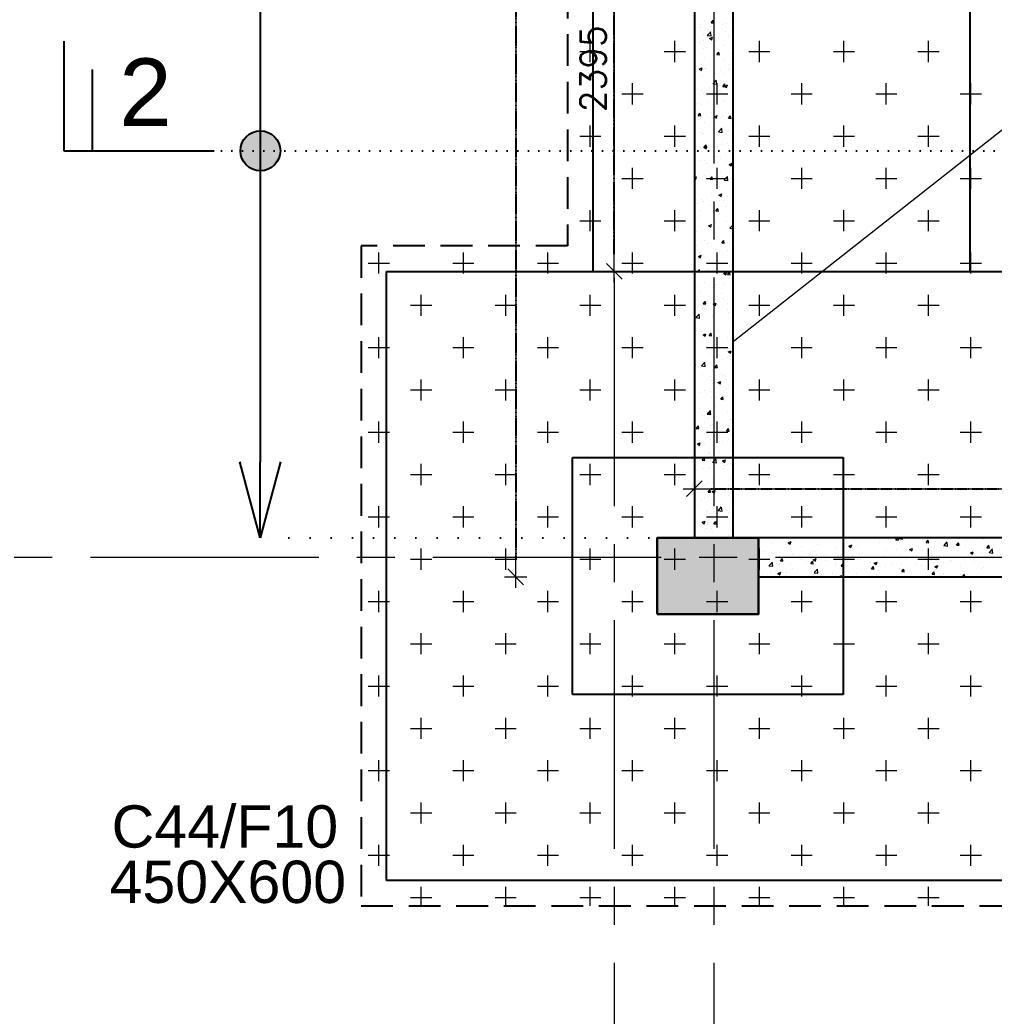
# Model space of a CAD drawing. Header units: inches. Extents: x 1472972 to 1563198, y -500444 to -382436.
# Drawn here: x 1484440 to 1490200, y -431950 to -426063 of the extents above; entities that cross this region are included whole.
import ezdxf

# ---------------------------------------------------------------- set-up
doc = ezdxf.new("R2010")
doc.units = ezdxf.units.IN
doc.header["$MEASUREMENT"] = 0
for name, pattern in [('( Hidden )', [0.375, 0.25, -0.125]), ('CONTINOUS', [0]), ('DOT', [0.25, 0, -0.25]), ('HIDDEN', [0.375, 0.25, -0.125]), ('SKY CITY 100MT BASEMENT AND HP COLUMN GRID$0$CENTER2', [1.125, 0.75, -0.125, 0.125, -0.125])]:
    doc.linetypes.add(name, pattern=pattern)
for name, color, linetype, lineweight in [('HATCH', 7, 'Continuous', 18), ('R C C  HATCH', 8, 'Continuous', 18), ('RAMP', 8, 'Continuous', 9), ('SKY CITY 100MT BASEMENT AND HP COLUMN GRID$0$cen-line', 8, 'SKY CITY 100MT BASEMENT AND HP COLUMN GRID$0$CENTER2', 0)]:
    doc.layers.add(name, color=color, linetype=linetype, lineweight=lineweight)
for name, color, linetype in [('S- COL. UP TO BAS', 6, 'Continuous'), ('S-COL. UP TO BAS. HATCH', 6, 'Continuous'), ('S-COLUMN NO', 7, 'Continuous'), ('S-COLUMN SIZE', 12, 'Continuous'), ('S-DIAPHRAGM WALL', 1, 'Continuous'), ('S-FOOTING', 4, 'Continuous'), ('S-PCC', 7, 'HIDDEN'), ('S-RCC WALL', 6, 'Continuous'), ('S-SEC. MARK', 1, 'Continuous'), ('STRU. DIM', 2, 'Continuous')]:
    doc.layers.add(name, color=color, linetype=linetype)
doc.styles.add('ARIAL', font='arial.ttf')
doc.styles.add('Roman', font='romans')
doc.styles.add('SANSSERIF', font='arial.ttf')

# ---------------------------------------------------------------- blocks, each defined once
blk = doc.blocks.new('_Open30')
at = {"color": 0, "linetype": 'ByBlock', "lineweight": -2}
for p, q in [((-1, 0.268), (0, 0)), ((0, 0), (-1, -0.268)), ((0, 0), (-1, 0))]:
    blk.add_line(p, q, dxfattribs=at)
blk = doc.blocks.new('_Oblique')
at = {"color": 0, "linetype": 'ByBlock', "lineweight": -2}
blk.add_line((-0.5, -0.5), (0.5, 0.5), dxfattribs=at)
blk = doc.blocks.new('VAIS-2020.')
at = {"linetype": 'Continuous', "lineweight": 18, "ltscale": 750}
for p, q in [((0, -0.659), (0, 0.659)), ((0.659, 0), (-1.318, 0))]:
    blk.add_line(p, q, dxfattribs=at)
at = {"linetype": 'Continuous', "lineweight": 18, "ltscale": 750, "xscale": 0.9322988575902479, "yscale": 0.9322988575902479, "zscale": 0.9322988575902479, "rotation": 180}
blk.add_blockref('_Oblique', (0, 0), dxfattribs=at)

msp = doc.modelspace()

# ---------------------------------------------------------------- hatches: boundary and pattern name
at = {"layer": 'S-COL. UP TO BAS. HATCH'}
h = msp.add_hatch(color=6, dxfattribs=at)
h.dxf.hatch_style = 1
h.paths.add_polyline_path([(1488207.9, -429574.4), (1488207.9, -429124.4), (1488807.9, -429124.4), (1488807.9, -429574.4)])
at = {"layer": 'S-DIAPHRAGM WALL', "true_color": 0x828282}
h = msp.add_hatch(color=8, dxfattribs=at)
h.dxf.hatch_style = 1
h.paths.add_polyline_path([(1476764.5, -386180.6), (1477769.1, -460913.6), (1517028.6, -460913.6), (1517028.6, -420907.7), (1519026.1, -420907.7), (1519026.1, -386180.6)], flags=16)
h.paths.add_polyline_path([(1476156.4, -385580.6), (1477177.1, -461513.6), (1517628.6, -461513.6), (1517628.6, -421507.7), (1519626.1, -421507.7), (1519626.1, -385580.6)])
at = {"layer": 'S-SEC. MARK'}
h = msp.add_hatch(color=256, dxfattribs=at)
h.dxf.hatch_style = 1
edge = h.paths.add_edge_path()
edge.add_arc((1485862.2, -426836.9), 118.1, 49.83427, 409.83427)

# ---------------------------------------------------------------- linework, layer by layer
at = {"layer": 'HATCH', "color": 8, "linetype": 'Continuous'}
for p, q in [((1487812.5, -426312.5), (1487812.5, -426187.5)), ((1488312.5, -426312.5), (1488312.5, -426187.5)), ((1488812.5, -426312.5), (1488812.5, -426187.5)), ((1489312.5, -426312.5), (1489312.5, -426187.5)), ((1489812.5, -426312.5), (1489812.5, -426187.5)), ((1487750, -426250), (1487875, -426250)), ((1488250, -426250), (1488375, -426250)), ((1488750, -426250), (1488875, -426250)), ((1489250, -426250), (1489375, -426250)), ((1489750, -426250), (1489875, -426250)), ((1488062.5, -426562.5), (1488062.5, -426437.5)), ((1488562.5, -426562.5), (1488562.5, -426437.5)), ((1489062.5, -426562.5), (1489062.5, -426437.5)), ((1489562.5, -426562.5), (1489562.5, -426437.5)), ((1490062.5, -426562.5), (1490062.5, -426437.5)), ((1488000, -426500), (1488125, -426500)), ((1488500, -426500), (1488625, -426500)), ((1489000, -426500), (1489125, -426500)), ((1489500, -426500), (1489625, -426500)), ((1490000, -426500), (1490125, -426500)), ((1487812.5, -426812.5), (1487812.5, -426687.5)), ((1488312.5, -426812.5), (1488312.5, -426687.5)), ((1488812.5, -426812.5), (1488812.5, -426687.5)), ((1489312.5, -426812.5), (1489312.5, -426687.5)), ((1489812.5, -426812.5), (1489812.5, -426687.5)), ((1487750, -426750), (1487875, -426750)), ((1488250, -426750), (1488375, -426750)), ((1488750, -426750), (1488875, -426750)), ((1489250, -426750), (1489375, -426750)), ((1489750, -426750), (1489875, -426750)), ((1488062.5, -427062.5), (1488062.5, -426937.5)), ((1488562.5, -427062.5), (1488562.5, -426937.5)), ((1489062.5, -427062.5), (1489062.5, -426937.5)), ((1489562.5, -427062.5), (1489562.5, -426937.5)), ((1490062.5, -427062.5), (1490062.5, -426937.5)), ((1488000, -427000), (1488125, -427000)), ((1488500, -427000), (1488625, -427000)), ((1489000, -427000), (1489125, -427000)), ((1489500, -427000), (1489625, -427000)), ((1490000, -427000), (1490125, -427000)), ((1487812.5, -427312.5), (1487812.5, -427187.5)), ((1488312.5, -427312.5), (1488312.5, -427187.5)), ((1488812.5, -427312.5), (1488812.5, -427187.5)), ((1489312.5, -427312.5), (1489312.5, -427187.5)), ((1489812.5, -427312.5), (1489812.5, -427187.5)), ((1487750, -427250), (1487875, -427250)), ((1488250, -427250), (1488375, -427250)), ((1488750, -427250), (1488875, -427250)), ((1489250, -427250), (1489375, -427250)), ((1489750, -427250), (1489875, -427250)), ((1486562.5, -427562.5), (1486562.5, -427437.5)), ((1487062.5, -427562.5), (1487062.5, -427437.5)), ((1487562.5, -427562.5), (1487562.5, -427437.5)), ((1488062.5, -427562.5), (1488062.5, -427437.5)), ((1488562.5, -427562.5), (1488562.5, -427437.5)), ((1489062.5, -427562.5), (1489062.5, -427437.5)), ((1489562.5, -427562.5), (1489562.5, -427437.5)), ((1490062.5, -427562.5), (1490062.5, -427437.5)), ((1486500, -427500), (1486625, -427500)), ((1487000, -427500), (1487125, -427500)), ((1487500, -427500), (1487625, -427500)), ((1488000, -427500), (1488125, -427500)), ((1488500, -427500), (1488625, -427500)), ((1489000, -427500), (1489125, -427500)), ((1489500, -427500), (1489625, -427500)), ((1490000, -427500), (1490125, -427500)), ((1486812.5, -427812.5), (1486812.5, -427687.5)), ((1487312.5, -427812.5), (1487312.5, -427687.5)), ((1487812.5, -427812.5), (1487812.5, -427687.5)), ((1488312.5, -427812.5), (1488312.5, -427687.5)), ((1488812.5, -427812.5), (1488812.5, -427687.5)), ((1489312.5, -427812.5), (1489312.5, -427687.5)), ((1489812.5, -427812.5), (1489812.5, -427687.5)), ((1486750, -427750), (1486875, -427750)), ((1487250, -427750), (1487375, -427750)), ((1487750, -427750), (1487875, -427750)), ((1488250, -427750), (1488375, -427750)), ((1488750, -427750), (1488875, -427750)), ((1489250, -427750), (1489375, -427750)), ((1489750, -427750), (1489875, -427750)), ((1486562.5, -428062.5), (1486562.5, -427937.5)), ((1487062.5, -428062.5), (1487062.5, -427937.5)), ((1487562.5, -428062.5), (1487562.5, -427937.5)), ((1488062.5, -428062.5), (1488062.5, -427937.5)), ((1488562.5, -428062.5), (1488562.5, -427937.5)), ((1489062.5, -428062.5), (1489062.5, -427937.5)), ((1489562.5, -428062.5), (1489562.5, -427937.5)), ((1490062.5, -428062.5), (1490062.5, -427937.5)), ((1486500, -428000), (1486625, -428000)), ((1487000, -428000), (1487125, -428000)), ((1487500, -428000), (1487625, -428000)), ((1488000, -428000), (1488125, -428000)), ((1488500, -428000), (1488625, -428000)), ((1489000, -428000), (1489125, -428000)), ((1489500, -428000), (1489625, -428000)), ((1490000, -428000), (1490125, -428000)), ((1486812.5, -428312.5), (1486812.5, -428187.5)), ((1487312.5, -428312.5), (1487312.5, -428187.5)), ((1487812.5, -428312.5), (1487812.5, -428187.5)), ((1488312.5, -428312.5), (1488312.5, -428187.5)), ((1488812.5, -428312.5), (1488812.5, -428187.5)), ((1489312.5, -428312.5), (1489312.5, -428187.5)), ((1489812.5, -428312.5), (1489812.5, -428187.5)), ((1486750, -428250), (1486875, -428250)), ((1487250, -428250), (1487375, -428250)), ((1487750, -428250), (1487875, -428250)), ((1488250, -428250), (1488375, -428250)), ((1488750, -428250), (1488875, -428250)), ((1489250, -428250), (1489375, -428250)), ((1489750, -428250), (1489875, -428250)), ((1486562.5, -428562.5), (1486562.5, -428437.5)), ((1487062.5, -428562.5), (1487062.5, -428437.5)), ((1487562.5, -428562.5), (1487562.5, -428437.5)), ((1488062.5, -428562.5), (1488062.5, -428437.5)), ((1488562.5, -428562.5), (1488562.5, -428437.5)), ((1489062.5, -428562.5), (1489062.5, -428437.5)), ((1489562.5, -428562.5), (1489562.5, -428437.5)), ((1490062.5, -428562.5), (1490062.5, -428437.5)), ((1486500, -428500), (1486625, -428500)), ((1487000, -428500), (1487125, -428500)), ((1487500, -428500), (1487625, -428500)), ((1488000, -428500), (1488125, -428500)), ((1488500, -428500), (1488625, -428500)), ((1489000, -428500), (1489125, -428500)), ((1489500, -428500), (1489625, -428500)), ((1490000, -428500), (1490125, -428500)), ((1486812.5, -428812.5), (1486812.5, -428687.5)), ((1487312.5, -428812.5), (1487312.5, -428687.5)), ((1487812.5, -428812.5), (1487812.5, -428687.5)), ((1488312.5, -428812.5), (1488312.5, -428687.5)), ((1488812.5, -428812.5), (1488812.5, -428687.5)), ((1489312.5, -428812.5), (1489312.5, -428687.5)), ((1489812.5, -428812.5), (1489812.5, -428687.5)), ((1486750, -428750), (1486875, -428750)), ((1487250, -428750), (1487375, -428750)), ((1487750, -428750), (1487875, -428750)), ((1488250, -428750), (1488375, -428750)), ((1488750, -428750), (1488875, -428750)), ((1489250, -428750), (1489375, -428750)), ((1489750, -428750), (1489875, -428750)), ((1486562.5, -429062.5), (1486562.5, -428937.5)), ((1487062.5, -429062.5), (1487062.5, -428937.5)), ((1487562.5, -429062.5), (1487562.5, -428937.5)), ((1488062.5, -429062.5), (1488062.5, -428937.5)), ((1488562.5, -429062.5), (1488562.5, -428937.5)), ((1489062.5, -429062.5), (1489062.5, -428937.5)), ((1489562.5, -429062.5), (1489562.5, -428937.5)), ((1490062.5, -429062.5), (1490062.5, -428937.5)), ((1486500, -429000), (1486625, -429000)), ((1487000, -429000), (1487125, -429000)), ((1487500, -429000), (1487625, -429000)), ((1488000, -429000), (1488125, -429000)), ((1488500, -429000), (1488625, -429000)), ((1489000, -429000), (1489125, -429000)), ((1489500, -429000), (1489625, -429000)), ((1490000, -429000), (1490125, -429000)), ((1486812.5, -429312.5), (1486812.5, -429187.5)), ((1487312.5, -429312.5), (1487312.5, -429187.5)), ((1487812.5, -429312.5), (1487812.5, -429187.5)), ((1488312.5, -429312.5), (1488312.5, -429187.5)), ((1488812.5, -429312.5), (1488812.5, -429187.5)), ((1489312.5, -429312.5), (1489312.5, -429187.5)), ((1489812.5, -429312.5), (1489812.5, -429187.5)), ((1486750, -429250), (1486875, -429250)), ((1487250, -429250), (1487375, -429250)), ((1487750, -429250), (1487875, -429250)), ((1488250, -429250), (1488375, -429250)), ((1488750, -429250), (1488875, -429250)), ((1489250, -429250), (1489375, -429250)), ((1489750, -429250), (1489875, -429250)), ((1486562.5, -429562.5), (1486562.5, -429437.5)), ((1487062.5, -429562.5), (1487062.5, -429437.5)), ((1487562.5, -429562.5), (1487562.5, -429437.5)), ((1488062.5, -429562.5), (1488062.5, -429437.5)), ((1488562.5, -429562.5), (1488562.5, -429437.5)), ((1489062.5, -429562.5), (1489062.5, -429437.5)), ((1489562.5, -429562.5), (1489562.5, -429437.5)), ((1490062.5, -429562.5), (1490062.5, -429437.5)), ((1486500, -429500), (1486625, -429500)), ((1487000, -429500), (1487125, -429500)), ((1487500, -429500), (1487625, -429500)), ((1488000, -429500), (1488125, -429500)), ((1488500, -429500), (1488625, -429500)), ((1489000, -429500), (1489125, -429500)), ((1489500, -429500), (1489625, -429500)), ((1490000, -429500), (1490125, -429500)), ((1486812.5, -429812.5), (1486812.5, -429687.5)), ((1487312.5, -429812.5), (1487312.5, -429687.5)), ((1487812.5, -429812.5), (1487812.5, -429687.5)), ((1488312.5, -429812.5), (1488312.5, -429687.5)), ((1488812.5, -429812.5), (1488812.5, -429687.5)), ((1489312.5, -429812.5), (1489312.5, -429687.5)), ((1489812.5, -429812.5), (1489812.5, -429687.5)), ((1486750, -429750), (1486875, -429750)), ((1487250, -429750), (1487375, -429750)), ((1487750, -429750), (1487875, -429750)), ((1488250, -429750), (1488375, -429750)), ((1488750, -429750), (1488875, -429750)), ((1489250, -429750), (1489375, -429750)), ((1489750, -429750), (1489875, -429750)), ((1486562.5, -430062.5), (1486562.5, -429937.5)), ((1487062.5, -430062.5), (1487062.5, -429937.5)), ((1487562.5, -430062.5), (1487562.5, -429937.5)), ((1488062.5, -430062.5), (1488062.5, -429937.5)), ((1488562.5, -430062.5), (1488562.5, -429937.5)), ((1489062.5, -430062.5), (1489062.5, -429937.5)), ((1489562.5, -430062.5), (1489562.5, -429937.5)), ((1490062.5, -430062.5), (1490062.5, -429937.5)), ((1486500, -430000), (1486625, -430000)), ((1487000, -430000), (1487125, -430000)), ((1487500, -430000), (1487625, -430000)), ((1488000, -430000), (1488125, -430000)), ((1488500, -430000), (1488625, -430000)), ((1489000, -430000), (1489125, -430000)), ((1489500, -430000), (1489625, -430000)), ((1490000, -430000), (1490125, -430000)), ((1486812.5, -430312.5), (1486812.5, -430187.5)), ((1487312.5, -430312.5), (1487312.5, -430187.5)), ((1487812.5, -430312.5), (1487812.5, -430187.5)), ((1488312.5, -430312.5), (1488312.5, -430187.5)), ((1488812.5, -430312.5), (1488812.5, -430187.5)), ((1489312.5, -430312.5), (1489312.5, -430187.5)), ((1489812.5, -430312.5), (1489812.5, -430187.5)), ((1486750, -430250), (1486875, -430250)), ((1487250, -430250), (1487375, -430250)), ((1487750, -430250), (1487875, -430250)), ((1488250, -430250), (1488375, -430250)), ((1488750, -430250), (1488875, -430250)), ((1489250, -430250), (1489375, -430250)), ((1489750, -430250), (1489875, -430250)), ((1486562.5, -430562.5), (1486562.5, -430437.5)), ((1487062.5, -430562.5), (1487062.5, -430437.5)), ((1487562.5, -430562.5), (1487562.5, -430437.5)), ((1488062.5, -430562.5), (1488062.5, -430437.5)), ((1488562.5, -430562.5), (1488562.5, -430437.5)), ((1489062.5, -430562.5), (1489062.5, -430437.5)), ((1489562.5, -430562.5), (1489562.5, -430437.5)), ((1490062.5, -430562.5), (1490062.5, -430437.5)), ((1486500, -430500), (1486625, -430500)), ((1487000, -430500), (1487125, -430500)), ((1487500, -430500), (1487625, -430500)), ((1488000, -430500), (1488125, -430500)), ((1488500, -430500), (1488625, -430500)), ((1489000, -430500), (1489125, -430500)), ((1489500, -430500), (1489625, -430500)), ((1490000, -430500), (1490125, -430500)), ((1486812.5, -430812.5), (1486812.5, -430687.5)), ((1487312.5, -430812.5), (1487312.5, -430687.5)), ((1487812.5, -430812.5), (1487812.5, -430687.5)), ((1488312.5, -430812.5), (1488312.5, -430687.5)), ((1488812.5, -430812.5), (1488812.5, -430687.5)), ((1489312.5, -430812.5), (1489312.5, -430687.5)), ((1489812.5, -430812.5), (1489812.5, -430687.5)), ((1486750, -430750), (1486875, -430750)), ((1487250, -430750), (1487375, -430750)), ((1487750, -430750), (1487875, -430750)), ((1488250, -430750), (1488375, -430750)), ((1488750, -430750), (1488875, -430750)), ((1489250, -430750), (1489375, -430750)), ((1489750, -430750), (1489875, -430750)), ((1486562.5, -431062.5), (1486562.5, -430937.5)), ((1487062.5, -431062.5), (1487062.5, -430937.5)), ((1487562.5, -431062.5), (1487562.5, -430937.5)), ((1488062.5, -431062.5), (1488062.5, -430937.5)), ((1488562.5, -431062.5), (1488562.5, -430937.5)), ((1489062.5, -431062.5), (1489062.5, -430937.5)), ((1489562.5, -431062.5), (1489562.5, -430937.5)), ((1490062.5, -431062.5), (1490062.5, -430937.5)), ((1486500, -431000), (1486625, -431000)), ((1487000, -431000), (1487125, -431000)), ((1487500, -431000), (1487625, -431000)), ((1488000, -431000), (1488125, -431000)), ((1488500, -431000), (1488625, -431000)), ((1489000, -431000), (1489125, -431000)), ((1489500, -431000), (1489625, -431000)), ((1490000, -431000), (1490125, -431000)), ((1486812.5, -431299.4), (1486812.5, -431187.5)), ((1487312.5, -431299.4), (1487312.5, -431187.5)), ((1487812.5, -431299.4), (1487812.5, -431187.5)), ((1488312.5, -431299.4), (1488312.5, -431187.5)), ((1488812.5, -431299.4), (1488812.5, -431187.5)), ((1489312.5, -431299.4), (1489312.5, -431187.5)), ((1489812.5, -431299.4), (1489812.5, -431187.5)), ((1486750, -431250), (1486875, -431250)), ((1487250, -431250), (1487375, -431250)), ((1487750, -431250), (1487875, -431250)), ((1488250, -431250), (1488375, -431250)), ((1488750, -431250), (1488875, -431250)), ((1489250, -431250), (1489375, -431250)), ((1489750, -431250), (1489875, -431250))]:
    msp.add_line(p, q, dxfattribs=at)
at = {"layer": 'R C C  HATCH', "linetype": 'Continuous'}
for p, q in [((1488461.5, -426087.6), (1488461.5, -426087.6)), ((1488487.3, -426064.4), (1488487.3, -426064.4)), ((1488526.4, -426079.9), (1488538.5, -426065.5)), ((1488526.4, -426079.9), (1488541.4, -426081.2)), ((1488541.4, -426081.2), (1488538.5, -426065.5)), ((1488620, -426087.5), (1488620, -426087.5)), ((1488462.7, -426108.2), (1488462.7, -426108.2)), ((1488484.2, -426147.6), (1488484.2, -426147.6)), ((1488505.3, -426154.2), (1488524.7, -426133.9)), ((1488514.2, -426121.1), (1488514.2, -426121.1)), ((1488526.9, -426158.3), (1488524.1, -426134.6)), ((1488525.3, -426100), (1488525.3, -426100)), ((1488594.9, -426093.2), (1488594.9, -426093.2)), ((1488610.5, -426131.6), (1488610.5, -426131.6)), ((1488647.6, -426126.8), (1488647.6, -426126.8)), ((1488459.5, -426198.6), (1488459.5, -426198.6)), ((1488481.6, -426184.1), (1488481.6, -426184.1)), ((1488504.6, -426154.9), (1488526.9, -426158.3)), ((1488518, -426172.3), (1488535.5, -426165.6)), ((1488518, -426172.3), (1488530.5, -426180.7)), ((1488530.4, -426180.7), (1488535.5, -426165.6)), ((1488554.2, -426186.1), (1488554.2, -426186.1)), ((1488627.4, -426159), (1488627.4, -426159)), ((1488481.2, -426230.9), (1488481.2, -426230.9)), ((1488541.5, -426239), (1488541.5, -426239)), ((1488545.2, -426220.3), (1488545.2, -426220.3)), ((1488561.1, -426267.9), (1488573.2, -426253.5)), ((1488561.1, -426267.9), (1488576.1, -426269.2)), ((1488576.1, -426269.2), (1488573.2, -426253.6)), ((1488607.5, -426214.9), (1488607.5, -426214.9)), ((1488646.3, -426264), (1488646.3, -426264)), ((1488478.2, -426314.1), (1488478.2, -426314.1)), ((1488488.5, -426284.7), (1488488.5, -426284.7)), ((1488604.4, -426298.1), (1488604.4, -426298.1)), ((1488637, -426326.5), (1488637, -426326.5)), ((1488457.2, -426353.6), (1488474.7, -426346.9)), ((1488457.2, -426353.6), (1488469.6, -426362)), ((1488469.6, -426362), (1488474.7, -426346.9)), ((1488491.2, -426351.5), (1488491.2, -426351.5)), ((1488496.5, -426348), (1488496.5, -426348)), ((1488549.2, -426381.6), (1488549.2, -426381.6)), ((1488580.6, -426362.6), (1488580.6, -426362.6)), ((1488601.4, -426381.3), (1488601.4, -426381.3)), ((1488629.9, -426353.7), (1488629.9, -426353.7)), ((1488643.2, -426354.3), (1488643.2, -426354.3)), ((1488427.9, -426426.7), (1488428.6, -426425.9)), ((1488427.9, -426441.3), (1488431.4, -426441.6)), ((1488431.4, -426441.6), (1488428.5, -426425.9)), ((1488475.1, -426397.3), (1488475.1, -426397.3)), ((1488537.8, -426439.8), (1488560, -426443.2)), ((1488538.4, -426439.1), (1488557.9, -426418.8)), ((1488560, -426443.2), (1488557.2, -426419.5)), ((1488595.8, -426456), (1488607.9, -426441.6)), ((1488610.7, -426457.3), (1488607.9, -426441.6)), ((1488446.8, -426475.1), (1488446.8, -426475.1)), ((1488472.1, -426480.5), (1488472.1, -426480.5)), ((1488480.9, -426500.6), (1488480.9, -426500.6)), ((1488514.8, -426461.2), (1488514.8, -426461.2)), ((1488577.4, -426452.9), (1488577.4, -426452.9)), ((1488580.2, -426480.7), (1488580.2, -426480.7)), ((1488595.8, -426456), (1488610.8, -426457.3)), ((1488598.4, -426464.5), (1488598.4, -426464.5)), ((1488606.4, -426454.3), (1488623.9, -426447.5)), ((1488606.4, -426454.3), (1488618.9, -426462.6)), ((1488618.8, -426462.7), (1488623.9, -426447.5)), ((1488626.7, -426475.6), (1488626.7, -426475.6)), ((1488449, -426559.8), (1488449, -426559.8)), ((1488511.6, -426551.5), (1488511.6, -426551.5)), ((1488540.8, -426555.5), (1488540.8, -426555.5)), ((1488595.3, -426547.8), (1488595.3, -426547.8)), ((1488606.3, -426539.1), (1488606.3, -426539.1)), ((1488451.2, -426628.3), (1488463.2, -426614)), ((1488466.1, -426629.6), (1488463.2, -426614)), ((1488469, -426563.8), (1488469, -426563.8)), ((1488531.5, -426608.5), (1488531.5, -426608.5)), ((1488445.9, -426650.1), (1488445.9, -426650.1)), ((1488450.8, -426636.4), (1488450.8, -426636.4)), ((1488451.2, -426628.3), (1488466.1, -426629.6)), ((1488466, -426647), (1488466, -426647)), ((1488490.5, -426668.1), (1488490.5, -426668.1)), ((1488540.5, -426637.7), (1488540.5, -426637.7)), ((1488545.6, -426635.5), (1488563.1, -426628.8)), ((1488545.6, -426635.5), (1488558, -426643.9)), ((1488558, -426643.9), (1488563.1, -426628.8)), ((1488584.2, -426642.1), (1488584.2, -426642.1)), ((1488592.3, -426631), (1488592.3, -426631)), ((1488630.5, -426644), (1488642.6, -426629.6)), ((1488630.5, -426644), (1488645.5, -426645.3)), ((1488636.3, -426643), (1488636.3, -426643)), ((1488645.4, -426645.3), (1488642.5, -426629.7)), ((1488463, -426730.2), (1488463, -426730.2)), ((1488474.8, -426736.3), (1488474.8, -426736.3)), ((1488481.8, -426735.6), (1488481.8, -426735.6)), ((1488570.9, -426724.7), (1488593.2, -426728.1)), ((1488571.6, -426724), (1488591, -426703.7)), ((1488589.2, -426714.2), (1488589.2, -426714.2)), ((1488593.1, -426728.1), (1488590.4, -426704.4)), ((1488632.7, -426715.5), (1488632.7, -426715.5)), ((1488586.2, -426797.4), (1488586.2, -426797.4)), ((1488615.2, -426741.2), (1488615.2, -426741.2)), ((1488625.9, -426792.2), (1488625.9, -426792.2)), ((1488459.9, -426813.4), (1488459.9, -426813.4)), ((1488480.2, -426817.2), (1488480.2, -426817.2)), ((1488484.8, -426816.8), (1488502.3, -426810.1)), ((1488484.8, -426816.8), (1488497.2, -426825.2)), ((1488485.9, -426816.4), (1488497.9, -426802)), ((1488485.9, -426816.4), (1488500.8, -426817.7)), ((1488497.2, -426825.2), (1488502.2, -426810.1)), ((1488500.8, -426817.7), (1488497.9, -426802)), ((1488566.9, -426814.1), (1488566.9, -426814.1)), ((1488629.5, -426805.8), (1488629.5, -426805.8)), ((1488433.1, -426863.3), (1488433.1, -426863.3)), ((1488456.9, -426896.7), (1488456.9, -426896.7)), ((1488485.8, -426896.9), (1488485.8, -426896.9)), ((1488501.1, -426912.7), (1488501.1, -426912.7)), ((1488540.1, -426872.1), (1488540.1, -426872.1)), ((1488563.7, -426904.5), (1488563.7, -426904.5)), ((1488566.6, -426869), (1488566.6, -426869)), ((1488583.2, -426880.6), (1488583.2, -426880.6)), ((1488619.3, -426902.5), (1488619.3, -426902.5)), ((1488634, -426917.5), (1488651.5, -426910.8)), ((1488646.4, -426925.9), (1488651.5, -426910.8)), ((1488580.1, -426963.9), (1488580.1, -426963.9)), ((1488634, -426917.5), (1488646.4, -426925.9)), ((1488635.5, -426959.6), (1488635.5, -426959.6)), ((1488427.9, -426996.6), (1488441.4, -426991.4)), ((1488427.9, -427000.8), (1488436.4, -427006.5)), ((1488435.4, -427011.3), (1488435.4, -427011.3)), ((1488436.4, -427006.5), (1488441.4, -426991.4)), ((1488453.8, -426979.9), (1488453.8, -426979.9)), ((1488489.7, -426984.6), (1488489.7, -426984.6)), ((1488497.9, -427003.1), (1488497.9, -427003.1)), ((1488516.8, -426996), (1488516.8, -426996)), ((1488520.6, -427004.4), (1488532.6, -426990.1)), ((1488520.6, -427004.4), (1488535.5, -427005.7)), ((1488535.5, -427005.7), (1488532.6, -426990.1)), ((1488592.6, -426990.6), (1488592.6, -426990.6)), ((1488604.1, -427009.6), (1488626.3, -427013)), ((1488604.7, -427008.9), (1488624.2, -426988.6)), ((1488626.3, -427013), (1488623.5, -426989.3)), ((1488650.3, -427001.7), (1488650.3, -427001.7)), ((1488450.8, -427063.1), (1488450.8, -427063.1)), ((1488526.9, -427089.2), (1488526.9, -427089.2)), ((1488573.2, -427098.8), (1488590.7, -427092.1)), ((1488577.1, -427047.1), (1488577.1, -427047.1)), ((1488585.6, -427107.2), (1488590.6, -427092.1)), ((1488432.2, -427101.7), (1488432.2, -427101.7)), ((1488447.8, -427146.3), (1488447.8, -427146.3)), ((1488468.1, -427123.8), (1488468.1, -427123.8)), ((1488479.4, -427133.8), (1488479.4, -427133.8)), ((1488573.2, -427098.8), (1488585.6, -427107.2)), ((1488574, -427130.3), (1488574, -427130.3)), ((1488601.6, -427129.4), (1488601.6, -427129.4)), ((1488625.2, -427108.8), (1488625.2, -427108.8)), ((1488461.1, -427187.8), (1488461.1, -427187.8)), ((1488520.9, -427157.4), (1488520.9, -427157.4)), ((1488539.3, -427188.7), (1488539.3, -427188.7)), ((1488555.3, -427192.5), (1488567.3, -427178.1)), ((1488555.3, -427192.5), (1488570.2, -427193.8)), ((1488570.2, -427193.8), (1488567.3, -427178.1)), ((1488619, -427167), (1488619, -427167)), ((1488654.3, -427163), (1488654.3, -427163)), ((1488444.7, -427229.5), (1488444.7, -427229.5)), ((1488551.9, -427256.5), (1488551.9, -427256.5)), ((1488553.2, -427265.6), (1488553.2, -427265.6)), ((1488571, -427213.5), (1488571, -427213.5)), ((1488615.8, -427257.4), (1488615.8, -427257.4)), ((1488441.7, -427312.8), (1488441.7, -427312.8)), ((1488489, -427301.2), (1488489, -427301.2)), ((1488512.3, -427280.1), (1488529.8, -427273.3)), ((1488512.3, -427280.1), (1488524.8, -427288.5)), ((1488524.7, -427288.5), (1488529.8, -427273.3)), ((1488568, -427296.8), (1488568, -427296.8)), ((1488634.8, -427276.2), (1488634.8, -427276.2)), ((1488637.2, -427294.5), (1488657.9, -427297.7)), ((1488637.8, -427293.8), (1488657.3, -427273.5)), ((1488657.9, -427284.3), (1488656.7, -427274.2)), ((1488487.4, -427364.2), (1488487.4, -427364.2)), ((1488503.2, -427384.2), (1488503.2, -427384.2)), ((1488550, -427356), (1488550, -427356)), ((1488564.9, -427380), (1488564.9, -427380)), ((1488589.9, -427380.5), (1488602, -427366.1)), ((1488589.9, -427380.5), (1488604.9, -427381.8)), ((1488604.9, -427381.8), (1488602, -427366.2)), ((1488644.7, -427343.5), (1488644.7, -427343.5)), ((1488438.6, -427396), (1488438.6, -427396)), ((1488555.9, -427417.8), (1488555.9, -427417.8)), ((1488579, -427442.1), (1488579, -427442.1)), ((1488624.5, -427425.3), (1488624.5, -427425.3)), ((1488636.6, -427389.9), (1488636.6, -427389.9)), ((1488435.6, -427479.2), (1488435.6, -427479.2)), ((1488451.5, -427461.4), (1488469, -427454.6)), ((1488451.5, -427461.4), (1488463.9, -427469.7)), ((1488463.9, -427469.7), (1488469, -427454.6)), ((1488478.7, -427450.4), (1488478.7, -427450.4)), ((1488484.3, -427454.6), (1488484.3, -427454.6)), ((1488538.6, -427505.3), (1488538.6, -427505.3)), ((1488561.9, -427463.2), (1488561.9, -427463.2)), ((1488432.6, -427562.4), (1488432.6, -427562.4)), ((1488445.3, -427552.9), (1488457.4, -427538.5)), ((1488445.3, -427552.9), (1488460.3, -427554.2)), ((1488453.4, -427511.3), (1488453.4, -427511.3)), ((1488460.2, -427554.2), (1488457.4, -427538.5)), ((1488513.2, -427540.7), (1488513.2, -427540.7)), ((1488558.8, -427546.4), (1488558.8, -427546.4)), ((1488586.9, -427517), (1488586.9, -427517)), ((1488600.7, -427562), (1488618.2, -427555.3)), ((1488600.7, -427562), (1488613.2, -427570.4)), ((1488613.1, -427570.4), (1488618.2, -427555.3)), ((1488624.6, -427568.6), (1488636.7, -427554.2)), ((1488639.6, -427569.9), (1488636.7, -427554.2)), ((1488488.3, -427617.8), (1488488.3, -427617.8)), ((1488605.3, -427618.5), (1488605.3, -427618.5)), ((1488624.6, -427568.6), (1488639.6, -427569.9)), ((1488634.1, -427592.7), (1488634.1, -427592.7)), ((1488429.5, -427645.7), (1488429.5, -427645.7)), ((1488447.4, -427639.3), (1488447.4, -427639.3)), ((1488457.5, -427672.6), (1488457.5, -427672.6)), ((1488538.2, -427644.7), (1488538.2, -427644.7)), ((1488555.8, -427629.7), (1488555.8, -427629.7)), ((1488590.9, -427678.3), (1488590.9, -427678.3)), ((1488480, -427740.9), (1488492.1, -427726.6)), ((1488494.9, -427742.2), (1488492, -427726.6)), ((1488539.5, -427717.1), (1488539.5, -427717.1)), ((1488539.9, -427743.3), (1488557.4, -427736.6)), ((1488552.3, -427751.7), (1488557.4, -427736.6)), ((1488552.8, -427712.9), (1488552.8, -427712.9)), ((1488602.1, -427708.9), (1488602.1, -427708.9)), ((1488477.9, -427766.9), (1488477.9, -427766.9)), ((1488480, -427740.9), (1488494.9, -427742.2)), ((1488488.5, -427771.8), (1488488.5, -427771.8)), ((1488539.9, -427743.3), (1488552.3, -427751.7)), ((1488549.7, -427796.1), (1488549.7, -427796.1)), ((1488621.9, -427777.4), (1488621.9, -427777.4)), ((1488623.7, -427741.9), (1488623.7, -427741.9)), ((1488631, -427795), (1488631, -427795)), ((1488436.7, -427822.9), (1488458.9, -427826.4)), ((1488437.3, -427822.3), (1488456.8, -427802)), ((1488458.9, -427826.4), (1488456.2, -427802.6)), ((1488473.8, -427815.7), (1488473.8, -427815.7)), ((1488536.4, -427807.5), (1488536.4, -427807.5)), ((1488537.8, -427821.8), (1488537.8, -427821.8)), ((1488439.8, -427899.5), (1488439.8, -427899.5)), ((1488470.6, -427906.1), (1488470.6, -427906.1)), ((1488514.7, -427929), (1488526.7, -427914.6)), ((1488529.6, -427930.3), (1488526.7, -427914.6)), ((1488546.7, -427879.3), (1488546.7, -427879.3)), ((1488565.3, -427893.6), (1488565.3, -427893.6)), ((1488573.2, -427905.2), (1488573.2, -427905.2)), ((1488633.3, -427909.3), (1488633.3, -427909.3)), ((1488479.1, -427924.6), (1488496.6, -427917.9)), ((1488479.1, -427924.6), (1488491.5, -427933)), ((1488487.5, -427934.3), (1488487.5, -427934.3)), ((1488491.5, -427933), (1488496.6, -427917.9)), ((1488492.5, -427933.1), (1488492.5, -427933.1)), ((1488514.7, -427929), (1488529.6, -427930.3)), ((1488543.6, -427962.6), (1488543.6, -427962.6)), ((1488626, -427938.8), (1488626, -427938.8)), ((1488657.4, -427971.5), (1488657.4, -427971.5)), ((1488499.5, -427992.2), (1488499.5, -427992.2)), ((1488523.5, -428032.2), (1488523.5, -428032.2)), ((1488628.3, -428025.2), (1488645.8, -428018.5)), ((1488628.3, -428025.2), (1488640.7, -428033.6)), ((1488640.7, -428033.6), (1488645.8, -428018.5)), ((1488433.7, -428090.8), (1488433.7, -428090.8)), ((1488470.5, -428107.2), (1488489.9, -428086.9)), ((1488477.2, -428083.5), (1488477.2, -428083.5)), ((1488492.1, -428111.3), (1488489.3, -428087.6)), ((1488540.6, -428045.8), (1488540.6, -428045.8)), ((1488591.6, -428070.1), (1488591.6, -428070.1)), ((1488623, -428058.5), (1488623, -428058.5)), ((1488654.2, -428061.8), (1488654.2, -428061.8)), ((1488657, -428037.9), (1488657, -428037.9)), ((1488427.9, -428102.2), (1488435.7, -428099.2)), ((1488427.9, -428112.4), (1488430.7, -428114.3)), ((1488430.7, -428114.3), (1488435.7, -428099.2)), ((1488469.8, -428107.9), (1488492.1, -428111.3)), ((1488537.1, -428138.4), (1488537.1, -428138.4)), ((1488537.6, -428129), (1488537.6, -428129)), ((1488549.4, -428117), (1488561.4, -428102.7)), ((1488549.4, -428117), (1488564.3, -428118.3)), ((1488564.3, -428118.3), (1488561.4, -428102.7)), ((1488474.8, -428160), (1488474.8, -428160)), ((1488525.9, -428168.7), (1488525.9, -428168.7)), ((1488527.5, -428193.6), (1488527.5, -428193.6)), ((1488567.5, -428206.5), (1488585, -428199.8)), ((1488567.5, -428206.5), (1488579.9, -428214.9)), ((1488579.9, -428214.9), (1488585, -428199.8)), ((1488588.4, -428160.4), (1488588.4, -428160.4)), ((1488608.3, -428165.6), (1488608.3, -428165.6)), ((1488460.1, -428267.3), (1488460.1, -428267.3)), ((1488486.8, -428250.9), (1488486.8, -428250.9)), ((1488522.7, -428259), (1488522.7, -428259)), ((1488534.5, -428212.2), (1488534.5, -428212.2)), ((1488617.4, -428246.6), (1488617.4, -428246.6)), ((1488632.6, -428225.9), (1488632.6, -428225.9)), ((1488531.5, -428295.4), (1488531.5, -428295.4)), ((1488558.5, -428292.7), (1488558.5, -428292.7)), ((1488584.1, -428305.1), (1488596.1, -428290.7)), ((1488584.1, -428305.1), (1488599, -428306.4)), ((1488599, -428306.4), (1488596.1, -428290.7)), ((1488456.9, -428357.6), (1488456.9, -428357.6)), ((1488503.6, -428392.1), (1488523.1, -428371.8)), ((1488506.6, -428387.8), (1488524.1, -428381.1)), ((1488506.6, -428387.8), (1488519.1, -428396.2)), ((1488519.1, -428396.2), (1488524.1, -428381.1)), ((1488525.2, -428396.2), (1488522.4, -428372.5)), ((1488528.4, -428378.7), (1488528.4, -428378.7)), ((1488551.6, -428345.2), (1488551.6, -428345.2)), ((1488622.3, -428375.1), (1488622.3, -428375.1)), ((1488476.5, -428400.1), (1488476.5, -428400.1)), ((1488485.8, -428443.8), (1488485.8, -428443.8)), ((1488503, -428392.8), (1488525.2, -428396.2)), ((1488509.9, -428420.5), (1488509.9, -428420.5)), ((1488643.3, -428426.1), (1488643.3, -428426.1)), ((1488643.7, -428423), (1488643.7, -428423)), ((1488655.2, -428443.2), (1488655.2, -428443.2)), ((1488429.1, -428448.4), (1488429.1, -428448.4)), ((1488439.4, -428477.4), (1488451.5, -428463.1)), ((1488439.4, -428477.4), (1488454.4, -428478.7)), ((1488454.4, -428478.8), (1488451.5, -428463.1)), ((1488525.4, -428461.9), (1488525.4, -428461.9)), ((1488536.4, -428455), (1488536.4, -428455)), ((1488562.6, -428454), (1488562.6, -428454)), ((1488618.8, -428493.1), (1488630.8, -428478.8)), ((1488618.8, -428493.1), (1488633.7, -428494.4)), ((1488633.7, -428494.4), (1488630.8, -428478.8)), ((1488655.9, -428488.5), (1488657.9, -428487.7)), ((1488655.9, -428488.5), (1488657.9, -428489.8)), ((1488445.8, -428569.1), (1488463.3, -428562.4)), ((1488458.2, -428577.5), (1488463.3, -428562.4)), ((1488460.1, -428547.5), (1488460.1, -428547.5)), ((1488522.4, -428545.1), (1488522.4, -428545.1)), ((1488577.9, -428521.6), (1488577.9, -428521.6)), ((1488593.6, -428553.2), (1488593.6, -428553.2)), ((1488631.8, -428542.5), (1488631.8, -428542.5)), ((1488640.5, -428513.3), (1488640.5, -428513.3)), ((1488652.2, -428526.4), (1488652.2, -428526.4)), ((1488445.8, -428569.1), (1488458.2, -428577.5)), ((1488486.1, -428567.5), (1488486.1, -428567.5)), ((1488512.2, -428620.2), (1488512.2, -428620.2)), ((1488574.8, -428611.9), (1488574.8, -428611.9)), ((1488649.2, -428609.6), (1488649.2, -428609.6)), ((1488474.1, -428665.5), (1488486.2, -428651.1)), ((1488474.1, -428665.5), (1488489.1, -428666.8)), ((1488489.1, -428666.8), (1488486.2, -428651.1)), ((1488519.3, -428628.3), (1488519.3, -428628.3)), ((1488536.1, -428677.7), (1488558.4, -428681.1)), ((1488536.8, -428677), (1488556.2, -428656.7)), ((1488544.9, -428680.9), (1488544.9, -428680.9)), ((1488558.4, -428681.1), (1488555.6, -428657.4)), ((1488595, -428669.8), (1488612.5, -428663)), ((1488595, -428669.8), (1488607.5, -428678.1)), ((1488607.5, -428678.1), (1488612.5, -428663)), ((1488653.4, -428681.2), (1488657.9, -428675.9)), ((1488653.4, -428681.2), (1488657.9, -428681.5)), ((1488446.4, -428718.8), (1488446.4, -428718.8)), ((1488464.1, -428708.9), (1488464.1, -428708.9)), ((1488475.7, -428716.7), (1488475.7, -428716.7)), ((1488509, -428710.5), (1488509, -428710.5)), ((1488516.3, -428711.6), (1488516.3, -428711.6)), ((1488597.6, -428714.5), (1488597.6, -428714.5)), ((1488603.7, -428698.1), (1488603.7, -428698.1)), ((1488621.5, -428691.6), (1488621.5, -428691.6)), ((1488646.1, -428692.8), (1488646.1, -428692.8)), ((1488513.2, -428794.8), (1488513.2, -428794.8)), ((1488535.6, -428771.5), (1488535.6, -428771.5)), ((1488537.9, -428796.7), (1488537.9, -428796.7)), ((1488643.1, -428776), (1488643.1, -428776)), ((1488443.2, -428809.1), (1488443.2, -428809.1)), ((1488495.1, -428808), (1488495.1, -428808)), ((1488508.8, -428853.5), (1488520.9, -428839.2)), ((1488508.8, -428853.5), (1488523.8, -428854.8)), ((1488523.7, -428854.8), (1488520.9, -428839.2)), ((1488534.2, -428851), (1488551.7, -428844.3)), ((1488534.2, -428851), (1488546.6, -428859.4)), ((1488546.6, -428859.4), (1488551.7, -428844.3)), ((1488628.6, -428813.6), (1488628.6, -428813.6)), ((1488631.1, -428859), (1488631.1, -428859)), ((1488640, -428859.3), (1488640, -428859.3)), ((1488472.1, -428895.3), (1488472.1, -428895.3)), ((1488485.3, -428884.1), (1488485.3, -428884.1)), ((1488510.2, -428878), (1488510.2, -428878)), ((1488630, -428874.5), (1488630, -428874.5)), ((1488446.5, -428935.8), (1488446.5, -428935.8)), ((1488499.2, -428969.3), (1488499.2, -428969.3)), ((1488507.2, -428961.2), (1488507.2, -428961.2)), ((1488564.3, -428973.1), (1488564.3, -428973.1)), ((1488569.3, -428962.6), (1488591.5, -428966)), ((1488569.9, -428961.9), (1488589.4, -428941.6)), ((1488579.9, -428941.4), (1488579.9, -428941.4)), ((1488591.5, -428966), (1488588.7, -428942.3)), ((1488626.8, -428964.9), (1488626.8, -428964.9)), ((1488632.6, -428975), (1488632.6, -428975)), ((1488637, -428942.5), (1488637, -428942.5)), ((1488473.4, -429032.3), (1488490.9, -429025.6)), ((1488473.4, -429032.3), (1488485.8, -429040.7)), ((1488475, -429033.2), (1488475, -429033.2)), ((1488485.8, -429040.7), (1488490.9, -429025.6)), ((1488543.5, -429041.6), (1488555.6, -429027.2)), ((1488558.4, -429042.9), (1488555.5, -429027.2)), ((1488620.8, -429008.2), (1488620.8, -429008.2)), ((1488634, -429025.7), (1488634, -429025.7)), ((1488498.5, -429071.7), (1488498.5, -429071.7)), ((1488504.1, -429044.5), (1488504.1, -429044.5)), ((1488530.2, -429068.5), (1488530.2, -429068.5)), ((1488534.9, -429088.1), (1488534.9, -429088.1)), ((1488543.5, -429041.6), (1488558.4, -429042.9)), ((1488561.1, -429063.5), (1488561.1, -429063.5)), ((1488655.8, -429051), (1488655.8, -429051)), ((1488630.9, -429108.9), (1488630.9, -429108.9)), ((1488922, -429125.6), (1488922, -429125.6)), ((1488981.9, -429153), (1488999.4, -429146.3)), ((1488981.9, -429153), (1488994.3, -429161.4)), ((1488994.3, -429161.4), (1488999.4, -429146.3)), ((1489012.4, -429139.8), (1489012.4, -429139.8)), ((1489312.4, -429144.4), (1489312.4, -429144.4)), ((1489375, -429136.2), (1489375, -429136.2)), ((1489522.2, -429153.1), (1489522.2, -429153.1)), ((1489619.4, -429135.7), (1489628.9, -429124.4)), ((1489619.4, -429135.7), (1489634.3, -429137)), ((1489634.3, -429137), (1489632, -429124.4)), ((1489636.5, -429128.1), (1489658.7, -429131.6)), ((1489637.1, -429127.4), (1489640.1, -429124.4)), ((1489640.6, -429149.6), (1489640.6, -429149.6)), ((1489648.4, -429137.1), (1489648.4, -429137.1)), ((1489658.7, -429131.5), (1489657.9, -429124.4)), ((1489786.4, -429124.6), (1489786.4, -429124.6)), ((1489798.7, -429151.4), (1489810.8, -429137)), ((1489798.7, -429151.4), (1489813.7, -429152.7)), ((1489813.6, -429152.7), (1489810.7, -429137)), ((1489864.7, -429124.9), (1489864.7, -429124.9)), ((1489904, -429168.8), (1489923.4, -429148.5)), ((1489925.5, -429172.9), (1489922.8, -429149.2)), ((1489939.6, -429151.8), (1489939.6, -429151.8)), ((1489978, -429167.1), (1489990.1, -429152.7)), ((1489993, -429168.4), (1489990.1, -429152.7)), ((1489998.2, -429130.5), (1489998.2, -429130.5)), ((1490034.2, -429139.4), (1490034.2, -429139.4)), ((1490131.7, -429136.1), (1490131.7, -429136.1)), ((1490137.9, -429129.4), (1490137.9, -429129.4)), ((1490159.7, -429149.2), (1490159.7, -429149.2)), ((1488839.4, -429206.7), (1488839.4, -429206.7)), ((1488882.5, -429158.6), (1488882.5, -429158.6)), ((1488997.3, -429185.9), (1488997.3, -429185.9)), ((1489059.9, -429177.7), (1489059.9, -429177.7)), ((1489137.7, -429205.4), (1489137.7, -429205.4)), ((1489154.5, -429165.2), (1489154.5, -429165.2)), ((1489264, -429189.4), (1489264, -429189.4)), ((1489341.2, -429173), (1489358.7, -429166.3)), ((1489341.2, -429173), (1489353.6, -429181.4)), ((1489349, -429199.6), (1489349, -429199.6)), ((1489353.6, -429181.4), (1489358.7, -429166.3)), ((1489393.8, -429170.7), (1489393.8, -429170.7)), ((1489494.8, -429174.6), (1489494.8, -429174.6)), ((1489561.8, -429201.6), (1489561.8, -429201.6)), ((1489624.4, -429193.3), (1489624.4, -429193.3)), ((1489700.5, -429193.1), (1489718, -429186.3)), ((1489700.5, -429193.1), (1489712.9, -429201.4)), ((1489700.5, -429204.5), (1489700.5, -429204.5)), ((1489712.9, -429201.4), (1489717.9, -429186.3)), ((1489719.1, -429180.8), (1489719.1, -429180.8)), ((1489775.3, -429201.6), (1489775.3, -429201.6)), ((1489846.3, -429179.5), (1489846.3, -429179.5)), ((1489877, -429160.1), (1489877, -429160.1)), ((1489903.3, -429169.5), (1489925.6, -429172.9)), ((1489903.6, -429184), (1489903.6, -429184)), ((1489978, -429167.1), (1489993, -429168.4)), ((1489992.1, -429154.4), (1489992.1, -429154.4)), ((1490029.9, -429167.9), (1490029.9, -429167.9)), ((1490059.7, -429213.1), (1490077.2, -429206.4)), ((1490072.2, -429221.5), (1490077.2, -429206.4)), ((1490157.3, -429182.8), (1490169.4, -429168.4)), ((1490157.3, -429182.8), (1490172.3, -429184.1)), ((1490172.3, -429184.1), (1490169.4, -429168.4)), ((1490170.1, -429210.9), (1490192.4, -429214.3)), ((1490170.8, -429210.2), (1490190.2, -429189.9)), ((1490188.9, -429208.9), (1490188.9, -429208.9)), ((1490192.4, -429214.3), (1490189.6, -429190.6)), ((1488869.9, -429288.2), (1488889.3, -429267.9)), ((1488879.5, -429241.8), (1488879.5, -429241.8)), ((1488881.9, -429213.1), (1488881.9, -429213.1)), ((1488891.5, -429292.3), (1488888.7, -429268.6)), ((1488934.6, -429246.7), (1488934.6, -429246.7)), ((1488936.8, -429261), (1488948.9, -429246.6)), ((1488936.8, -429261), (1488951.8, -429262.3)), ((1488951.8, -429262.3), (1488948.9, -429246.6)), ((1489009.3, -429223), (1489009.3, -429223)), ((1489015.3, -429218.8), (1489015.3, -429218.8)), ((1489057.4, -429249.7), (1489057.4, -429249.7)), ((1489068, -429252.4), (1489068, -429252.4)), ((1489088.8, -429263.8), (1489088.8, -429263.8)), ((1489116.1, -429276.7), (1489128.2, -429262.3)), ((1489131.1, -429278), (1489128.2, -429262.3)), ((1489131.1, -429253.7), (1489148.6, -429246.9)), ((1489131.1, -429253.7), (1489143.6, -429262)), ((1489143.5, -429262.1), (1489148.6, -429246.9)), ((1489148.8, -429224.4), (1489148.8, -429224.4)), ((1489201.5, -429258), (1489201.5, -429258)), ((1489203.2, -429224.7), (1489203.2, -429224.7)), ((1489246.7, -429243), (1489246.7, -429243)), ((1489282.2, -429230), (1489282.2, -429230)), ((1489309.2, -429234.8), (1489309.2, -429234.8)), ((1489334.9, -429263.6), (1489334.9, -429263.6)), ((1489390.8, -429253.9), (1489390.8, -429253.9)), ((1489403.9, -429222.3), (1489403.9, -429222.3)), ((1489408.9, -429254.5), (1489408.9, -429254.5)), ((1489415.7, -429235.7), (1489415.7, -429235.7)), ((1489468.4, -429269.3), (1489468.4, -429269.3)), ((1489490.4, -429273.7), (1489507.9, -429267)), ((1489502.8, -429282.1), (1489507.9, -429267)), ((1489519.1, -429236.3), (1489519.1, -429236.3)), ((1489549.1, -429241.3), (1489549.1, -429241.3)), ((1489554.7, -429229.5), (1489554.7, -429229.5)), ((1489645.4, -429220.3), (1489645.4, -429220.3)), ((1489682.6, -429247), (1489682.6, -429247)), ((1489811.2, -429258.7), (1489811.2, -429258.7)), ((1489816.1, -429252.6), (1489816.1, -429252.6)), ((1489873.8, -429250.4), (1489873.8, -429250.4)), ((1489900.6, -429267.2), (1489900.6, -429267.2)), ((1489941.8, -429266.9), (1489941.8, -429266.9)), ((1489949.5, -429258.2), (1489949.5, -429258.2)), ((1489968.5, -429238), (1489968.5, -429238)), ((1490026.8, -429251.2), (1490026.8, -429251.2)), ((1490059.7, -429213.1), (1490072.2, -429221.5)), ((1490083, -429263.9), (1490083, -429263.9)), ((1490087.6, -429241.9), (1490087.6, -429241.9)), ((1490126.4, -429217.2), (1490126.4, -429217.2)), ((1490156.7, -429232.4), (1490156.7, -429232.4)), ((1488869.2, -429288.9), (1488891.5, -429292.3)), ((1488876.4, -429325), (1488876.4, -429325)), ((1488911.6, -429274.7), (1488911.6, -429274.7)), ((1488921.1, -429334.3), (1488938.6, -429327.6)), ((1488931.5, -429284.5), (1488931.5, -429284.5)), ((1488933.5, -429342.7), (1488938.5, -429327.6)), ((1488971.5, -429329.6), (1488971.5, -429329.6)), ((1488994.1, -429276.3), (1488994.1, -429276.3)), ((1489006.3, -429306.3), (1489006.3, -429306.3)), ((1489116.1, -429276.7), (1489131.1, -429278)), ((1489117.3, -429304.6), (1489117.3, -429304.6)), ((1489134.6, -429288.7), (1489134.6, -429288.7)), ((1489136.7, -429329.6), (1489156.1, -429309.3)), ((1489158.3, -429333.7), (1489155.5, -429309.9)), ((1489260.9, -429272.7), (1489260.9, -429272.7)), ((1489263.1, -429279.6), (1489263.1, -429279.6)), ((1489295.5, -429292.4), (1489307.5, -429278)), ((1489295.5, -429292.4), (1489310.4, -429293.7)), ((1489310.4, -429293.7), (1489307.5, -429278)), ((1489338.2, -429320.9), (1489338.2, -429320.9)), ((1489474.8, -429308.1), (1489486.8, -429293.7)), ((1489474.8, -429308.1), (1489489.7, -429309.4)), ((1489489.7, -429309.4), (1489486.8, -429293.7)), ((1489490.4, -429273.7), (1489502.8, -429282.1)), ((1489496, -429300.2), (1489496, -429300.2)), ((1489516.1, -429319.5), (1489516.1, -429319.5)), ((1489558.6, -429291.9), (1489558.6, -429291.9)), ((1489601.9, -429274.9), (1489601.9, -429274.9)), ((1489642.4, -429303.5), (1489642.4, -429303.5)), ((1489650.2, -429317), (1489650.2, -429317)), ((1489653.3, -429279.4), (1489653.3, -429279.4)), ((1489654.1, -429323.7), (1489666.1, -429309.4)), ((1489654.1, -429323.7), (1489669, -429325.1)), ((1489669, -429325.1), (1489666.1, -429309.4)), ((1489735.3, -429280.5), (1489735.3, -429280.5)), ((1489772.2, -429284.8), (1489772.2, -429284.8)), ((1489796, -429292), (1489796, -429292)), ((1489833.4, -429339.4), (1489845.5, -429325.1)), ((1489848.3, -429340.8), (1489845.4, -429325.1)), ((1489849.7, -429293.7), (1489867.2, -429287)), ((1489849.7, -429293.7), (1489862.1, -429302.1)), ((1489862.1, -429302.1), (1489867.2, -429287)), ((1489868.8, -429286.2), (1489868.8, -429286.2)), ((1490002.2, -429291.8), (1490002.2, -429291.8)), ((1490060.6, -429315.8), (1490060.6, -429315.8)), ((1490123.2, -429307.5), (1490123.2, -429307.5)), ((1490135.7, -429297.5), (1490135.7, -429297.5)), ((1490153.7, -429315.7), (1490153.7, -429315.7)), ((1488832.1, -429340.2), (1488832.1, -429340.2)), ((1488921.1, -429334.3), (1488933.5, -429342.7)), ((1488965.6, -429345.8), (1488965.6, -429345.8)), ((1489099, -429351.5), (1489099, -429351.5)), ((1489136, -429330.3), (1489158.3, -429333.7)), ((1489180.9, -429341.6), (1489180.9, -429341.6)), ((1489243.5, -429333.4), (1489243.5, -429333.4)), ((1489280.3, -429354.3), (1489297.8, -429347.6)), ((1489280.3, -429354.3), (1489280.5, -429354.4)), ((1489295.5, -429354.4), (1489297.8, -429347.6)), ((1489387.7, -429337.1), (1489387.7, -429337.1)), ((1489419.4, -429354.4), (1489423, -429350.7)), ((1489422.7, -429354.4), (1489422.3, -429351.3)), ((1489504.4, -429342), (1489504.4, -429342)), ((1489808, -429349), (1489808, -429349)), ((1489833.4, -429339.4), (1489848.3, -429340.7)), ((1489897.5, -429350.4), (1489897.5, -429350.4)), ((1489902.7, -429336.6), (1489902.7, -429336.6)), ((1490013.3, -429354.4), (1490024.8, -429340.8)), ((1490023.8, -429334.4), (1490023.8, -429334.4)), ((1490027.3, -429354.4), (1490024.8, -429340.8))]:
    msp.add_line(p, q, dxfattribs=at)
at = {"layer": 'RAMP'}
msp.add_line((1496109.1, -422091.7), (1488657.9, -427966.6), dxfattribs=at)
at = {"layer": 'RAMP', "color": 8}
msp.add_lwpolyline([(1488657.9, -429124.4), (1497367.8, -429124.4), (1497367.8, -422965.8, -0.136643), (1496376.2, -422413.9, -0.200446), (1495747.9, -420909.5), (1488657.9, -420909.5), (1488657.9, -429124.4)], format="xyb", dxfattribs=at)
at = {"layer": 'S- COL. UP TO BAS', "lineweight": 30}
msp.add_lwpolyline([(1488207.9, -429574.4), (1488207.9, -429124.4), (1488807.9, -429124.4), (1488807.9, -429574.4)], close=True, dxfattribs=at)
at = {"layer": 'S-FOOTING'}
for p, q in [((1490057.9, -427549.4), (1490057.9, -422539.5)), ((1487827.9, -425154.4), (1487827.9, -427549.4))]:
    msp.add_line(p, q, dxfattribs=at)
at = {"layer": 'S-FOOTING', "linetype": 'CONTINOUS'}
for p, q in [((1486607.9, -431149.4), (1486607.9, -427549.4)), ((1486607.9, -427549.4), (1490407.9, -427549.4)), ((1487707.9, -430049.4), (1487707.9, -428649.4)), ((1487707.9, -428649.4), (1489307.9, -428649.4)), ((1489307.9, -428649.4), (1489307.9, -430049.4)), ((1489307.9, -430049.4), (1487707.9, -430049.4)), ((1490407.9, -431149.4), (1486607.9, -431149.4))]:
    msp.add_line(p, q, dxfattribs=at)
at = {"layer": 'S-PCC'}
for p, q in [((1487371.7, -421009.5), (1487371.7, -429254.4)), ((1487954.4, -427449.4), (1487954.4, -425254.4)), ((1488527.9, -428833.8), (1505429.9, -428833.8))]:
    msp.add_line(p, q, dxfattribs=at)
at = {"layer": 'S-PCC', "linetype": '( Hidden )', "ltscale": 750}
for p, q in [((1487677.9, -425304.4), (1487677.9, -427399.4)), ((1487677.9, -427399.4), (1486457.9, -427399.4)), ((1486457.9, -427399.4), (1486457.9, -431299.4)), ((1486457.9, -431299.4), (1490557.9, -431299.4))]:
    msp.add_line(p, q, dxfattribs=at)
at = {"layer": 'S-PCC', "color": 8, "linetype": 'DOT'}
for p, q in [((1487954.2, -427549.4), (1487954.4, -427549.4)), ((1488427.9, -428834), (1488427.9, -428833.8)), ((1487371.9, -429354.4), (1487371.7, -429354.4))]:
    msp.add_line(p, q, dxfattribs=at)
at = {"layer": 'S-RCC WALL'}
for p, q in [((1488427.9, -423934.4), (1488427.9, -429124.4)), ((1488427.9, -423934.4), (1488427.9, -429124.4)), ((1488657.9, -429124.4), (1488657.9, -423934.4)), ((1488657.9, -429124.4), (1488657.9, -423934.4)), ((1488427.9, -429124.4), (1488657.9, -429124.4)), ((1488427.9, -429124.4), (1488657.9, -429124.4)), ((1497887.9, -429124.4), (1488807.9, -429124.4)), ((1488807.9, -429124.4), (1488807.9, -429354.4)), ((1497887.9, -429124.4), (1488807.9, -429124.4)), ((1488807.9, -429124.4), (1488807.9, -429354.4)), ((1488807.9, -429354.4), (1497887.9, -429354.4)), ((1488807.9, -429354.4), (1497887.9, -429354.4))]:
    msp.add_line(p, q, dxfattribs=at)
at = {"layer": 'S-SEC. MARK', "extrusion": (3.78781e-24, 6.18596e-08, 1)}
for p, q in [((1484700.1, -426188.9, -0.3), (1484700.1, -426188.9, -0.3)), ((1484700.1, -426188.9, -0.3), (1484700.1, -426836.9, -0.3)), ((1484868.2, -426356.9, -0.3), (1484868.2, -426836.9, -0.3)), ((1484700.1, -426836.9, -0.3), (1485588.7, -426836.9, -0.3)), ((1484868.2, -426836.9, -0.3), (1485588.7, -426836.9, -0.3))]:
    msp.add_line(p, q, dxfattribs=at)
at = {"layer": 'S-SEC. MARK', "linetype": 'DOT', "ltscale": 250}
msp.add_line((1485255.8, -426836.9, 0.5), (1491127, -426836.9, -0.3), dxfattribs=at)
at = {"layer": 'S-SEC. MARK'}
msp.add_circle((1485862.2, -426836.9, -0.4), 118.1, dxfattribs=at)
at = {"layer": 'SKY CITY 100MT BASEMENT AND HP COLUMN GRID$0$cen-line', "color": 8, "ltscale": 1800}
for p, q in [((1487954.4, -383036.2), (1487954.4, -462083.8)), ((1488542.9, -383036.2), (1488542.9, -462083.8)), ((1520631.8, -429239.4), (1473571.7, -429239.4))]:
    msp.add_line(p, q, dxfattribs=at)
at = {"layer": 'STRU. DIM', "ltscale": 500}
msp.add_line((1485861.2, -421359.5), (1485861.2, -428674.4), dxfattribs=at)
at = {"layer": 'STRU. DIM', "linetype": 'DOT', "ltscale": 500}
msp.add_line((1488157.9, -429124.4), (1485811.2, -429124.4), dxfattribs=at)

# ---------------------------------------------------------------- block references
at = {"layer": 'S-PCC', "xscale": 100, "yscale": 100, "zscale": 100}
for p, rotation in [((1487954.4, -427549.4), 270), ((1488427.9, -428833.8), 180), ((1487371.7, -429354.4), 270)]:
    msp.add_blockref('VAIS-2020.', p, dxfattribs=dict(at, rotation=rotation))
at = {"layer": 'STRU. DIM', "xscale": 450, "yscale": 450, "zscale": 450, "rotation": 270}
msp.add_blockref('_Open30', (1485861.2, -429124.4), dxfattribs=at)

# ---------------------------------------------------------------- texts
at = {"layer": 'S-COLUMN NO', "linetype": 'CONTINOUS', "style": 'ARIAL'}
msp.add_text('C44/F10', height=250, dxfattribs=at).set_placement((1484982.7, -430954.9))
at = {"layer": 'S-COLUMN SIZE', "linetype": 'CONTINOUS', "style": 'ARIAL'}
msp.add_text('450X600', height=250, dxfattribs=at).set_placement((1484970.5, -431282))
at = {"layer": 'S-PCC', "color": 7, "insert": (1487829.4, -426351.9), "char_height": 150, "attachment_point": 5, "rotation": 90, "style": 'Roman'}
msp.add_mtext('2395', dxfattribs=at)
at = {"layer": 'S-SEC. MARK', "extrusion": (-3.09299e-08, -1.15432e-07, 1), "style": 'SANSSERIF'}
msp.add_text('2', height=400, dxfattribs=at).set_placement((1485027.3, -426691.1, -0.3))

doc.saveas('drawing.dxf')
